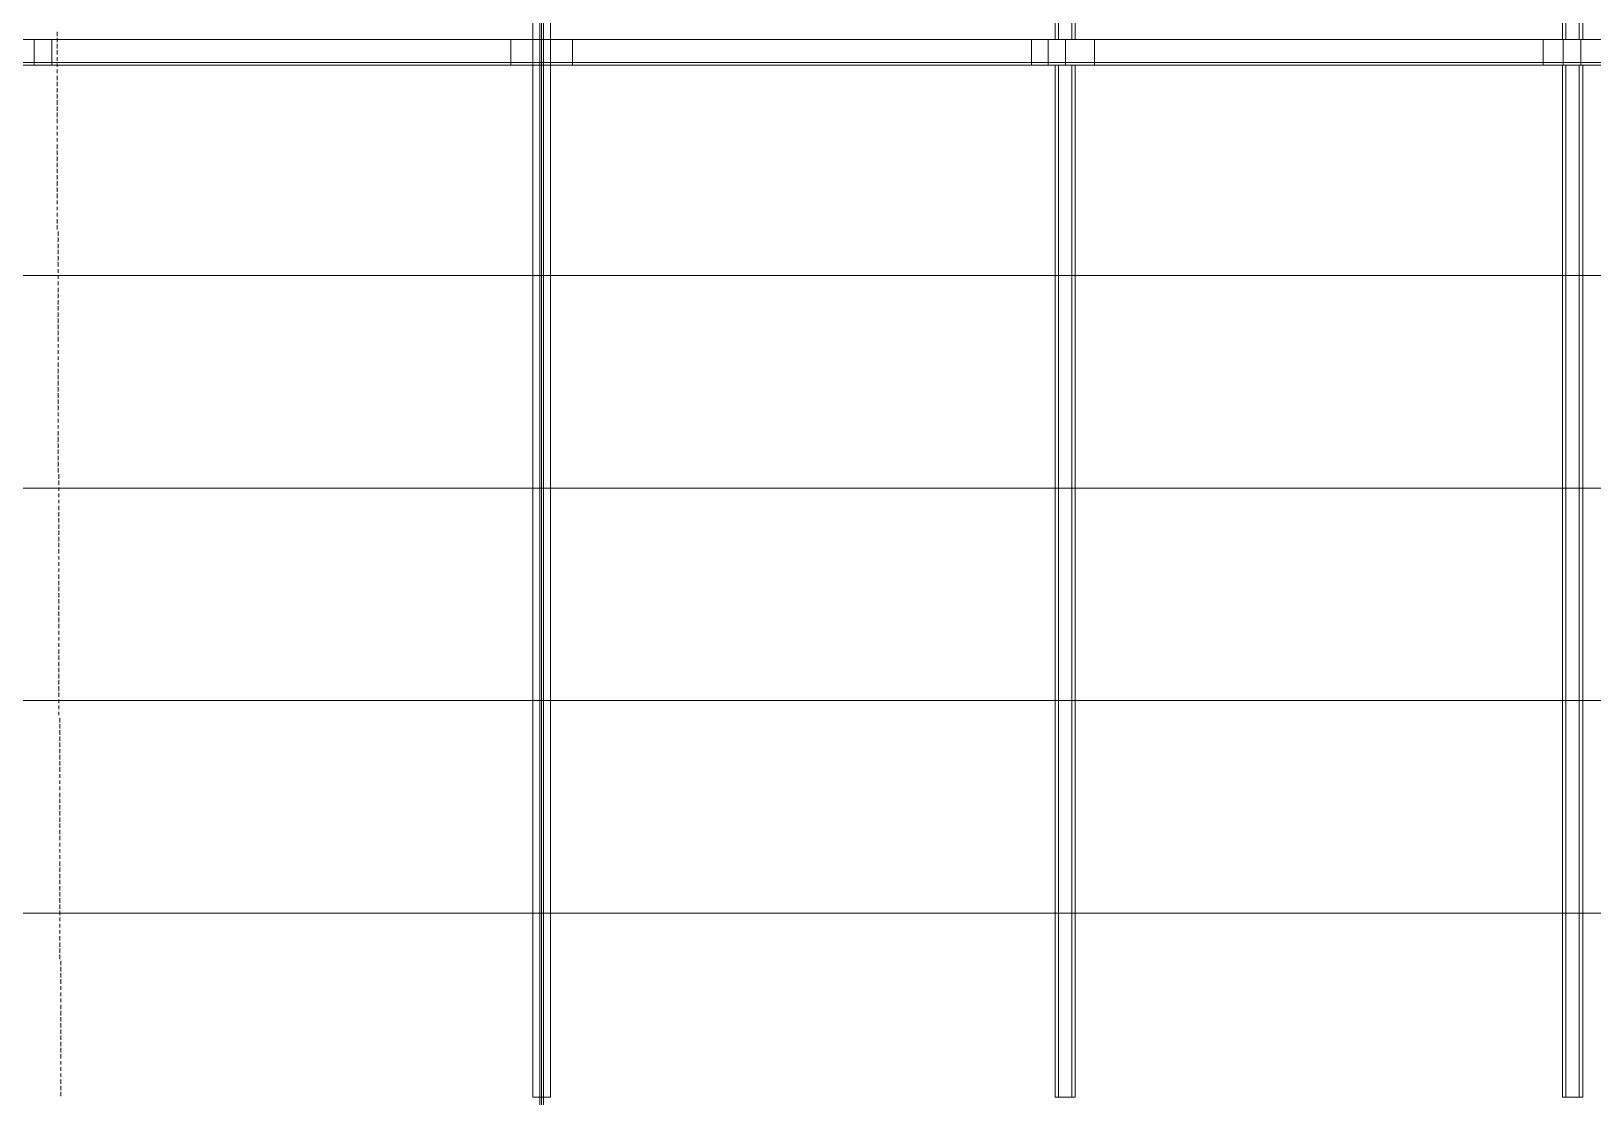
# Model space of a CAD drawing. Header units: centimetres. Extents: x 2816 to 28192, y 2553 to 18332.
# Drawn here: x 13682 to 15548, y 6663 to 7936 of the extents above; entities that cross this region are included whole.
import ezdxf

# ---------------------------------------------------------------- set-up
doc = ezdxf.new("R2010")
doc.units = ezdxf.units.CM
doc.layers.add('PDF_Kaprijatat', color=7, linetype='Continuous')
doc.layers.add('PDF_Prerja A-A', color=7, linetype='Continuous')
doc.layers.add('PDF_Panel Kulmii', color=7, linetype='Continuous', true_color=0xfafafa)

msp = doc.modelspace()

# ---------------------------------------------------------------- linework, layer by layer
at = {"layer": 'PDF_Kaprijatat', "lineweight": 0}
for points in [[(14281.4, 9160.2), (14281.4, 7926.2)], [(14302.4, 9160.2), (14281.4, 9160.2), (14281.4, 7926.2), (14302.4, 7926.2)], [(14302.4, 9160.2), (14302.4, 7926.2), (14302.4, 9160.2)], [(14909.9, 9160.2), (14905.7, 9160.2), (14905.7, 7926.2), (14909.9, 7926.2), (14909.9, 9160.2)], [(14909.9, 7926.2), (14929.9, 7926.2), (14929.9, 9160.2)], [(14929.9, 7926.2), (14925.7, 7926.2), (14925.7, 9160.2)], [(15516.4, 9160.2), (15512.2, 9160.2), (15512.2, 7926.2), (15516.4, 7926.2), (15516.4, 9160.2)], [(15516.4, 7926.2), (15536.4, 7926.2), (15536.4, 9160.2)], [(15536.4, 7926.2), (15532.2, 7926.2), (15532.2, 9160.2)], [(11803, 7926.2), (14291.9, 7926.2), (16780.8, 7926.2), (11803, 7926.2)], [(13685.4, 7926.2), (13685.4, 7895.7)], [(14255.1, 7895.7), (14255.1, 7926.2), (13685.4, 7926.2), (13685.4, 7895.7)], [(14255.1, 7926.2), (13685.4, 7926.2)], [(13685.4, 7926.2), (13685.4, 7926.2)], [(13685.4, 7926.2), (13685.4, 7926.2)], [(14281.4, 7895.7), (14281.4, 7926.2), (13706.5, 7926.2)], [(13706.5, 7895.7), (13706.5, 7926.2)], [(13706.5, 7926.2), (14281.4, 7926.2)], [(13706.5, 7926.2), (13706.5, 7926.2)], [(14255.1, 7926.2), (14255.1, 7926.2)], [(14281.4, 7926.2), (14281.4, 7926.2)], [(14281.4, 7926.2), (14281.4, 7895.7)], [(14281.4, 7926.2), (14281.4, 7926.2)], [(14281.4, 7926.2), (14302.4, 7926.2)], [(14281.4, 7926.2), (14281.4, 7926.2)], [(14281.4, 7926.2), (14281.4, 7926.2)], [(14291.9, 7895.7), (14291.9, 7926.2)], [(14291.9, 7926.2), (14291.9, 7926.2)], [(14302.4, 7926.2), (14302.4, 7895.7)], [(14302.4, 7895.7), (14302.4, 7926.2), (14877.4, 7926.2)], [(14302.4, 7926.2), (14877.4, 7926.2)], [(14302.4, 7926.2), (14302.4, 7926.2)], [(14302.4, 7926.2), (14302.4, 7926.2)], [(14302.4, 7926.2), (14302.4, 7926.2)], [(14302.4, 7926.2), (14302.4, 7926.2)], [(14897.3, 7926.2), (14328.7, 7926.2)], [(14328.7, 7926.2), (14328.7, 7895.7)], [(14328.7, 7926.2), (14897.3, 7926.2)], [(14328.7, 7926.2), (14328.7, 7926.2)], [(14877.4, 7926.2), (14877.4, 7895.7)], [(14877.4, 7926.2), (14877.4, 7926.2)], [(14897.3, 7926.2), (14897.3, 7895.7)], [(14897.3, 7926.2), (14897.3, 7926.2)], [(14897.3, 7895.7), (14897.3, 7926.2)], [(14897.3, 7926.2), (14897.3, 7926.2)], [(14897.3, 7926.2), (14897.3, 7926.2)], [(14925.7, 7926.2), (14905.7, 7926.2)], [(14905.7, 7926.2), (14905.7, 7926.2)], [(14909.9, 7926.2), (14909.9, 7926.2)], [(14918.3, 7926.2), (14918.3, 7926.2)], [(15489.1, 7926.2), (14918.3, 7926.2), (14918.3, 7895.7), (14918.3, 7926.2)], [(14918.3, 7926.2), (15489.1, 7926.2)], [(14918.3, 7926.2), (14918.3, 7926.2)], [(14925.7, 7926.2), (14925.7, 7926.2)], [(14929.9, 7926.2), (14929.9, 7926.2)], [(14953, 7926.2), (15513.2, 7926.2)], [(14953, 7895.7), (14953, 7926.2)], [(15513.2, 7926.2), (14953, 7926.2)], [(14953, 7926.2), (14953, 7926.2)], [(15489.1, 7895.7), (15489.1, 7926.2)], [(15489.1, 7926.2), (15489.1, 7926.2)], [(15532.2, 7926.2), (15512.2, 7926.2)], [(15512.2, 7926.2), (15512.2, 7926.2)], [(15513.2, 7926.2), (15513.2, 7895.7)], [(15513.2, 7926.2), (15513.2, 7895.7)], [(15513.2, 7926.2), (15513.2, 7926.2)], [(15513.2, 7926.2), (15513.2, 7926.2)], [(15516.4, 7926.2), (15516.4, 7926.2)], [(15532.2, 7926.2), (15532.2, 7926.2)], [(15534.3, 7895.7), (15534.3, 7926.2)], [(16093.4, 7895.7), (15534.3, 7895.7), (15534.3, 7926.2), (16093.4, 7926.2)], [(15534.3, 7926.2), (16093.4, 7926.2)], [(15534.3, 7926.2), (15534.3, 7926.2)], [(15534.3, 7926.2), (15534.3, 7926.2)], [(15536.4, 7926.2), (15536.4, 7926.2)], [(16780.8, 7895.7), (14291.9, 7895.7), (11803, 7895.7), (16780.8, 7895.7)], [(13685.4, 7895.7), (14255.1, 7895.7), (13685.4, 7895.7)], [(13685.4, 7895.7), (13685.4, 7895.7)], [(13685.4, 7895.7), (13685.4, 7895.7)], [(13706.5, 7895.7), (14281.4, 7895.7), (13706.5, 7895.7)], [(13706.5, 7895.7), (13706.5, 7895.7)], [(14255.1, 7895.7), (14255.1, 7895.7)], [(14281.4, 7895.7), (14281.4, 7895.7)], [(14281.4, 7895.7), (14281.4, 7895.7)], [(14281.4, 7895.7), (14281.4, 7895.7)], [(14281.4, 7895.7), (14302.4, 7895.7)], [(14281.4, 7895.7), (14281.4, 6662.8), (14302.4, 6662.8)], [(14302.4, 7895.7), (14281.4, 7895.7), (14281.4, 6662.8)], [(14281.4, 7895.7), (14281.4, 7895.7)], [(14281.4, 7895.7), (14281.4, 7895.7)], [(14291.9, 7895.7), (14291.9, 7895.7)], [(14302.4, 7895.7), (14302.4, 7895.7)], [(14877.4, 7895.7), (14302.4, 7895.7), (14877.4, 7895.7)], [(14302.4, 7895.7), (14302.4, 7895.7)], [(14302.4, 6662.8), (14302.4, 7895.7), (14302.4, 6662.8)], [(14302.4, 7895.7), (14302.4, 7895.7)], [(14302.4, 7895.7), (14302.4, 7895.7)], [(14328.7, 7895.7), (14897.3, 7895.7), (14328.7, 7895.7)], [(14328.7, 7895.7), (14328.7, 7895.7)], [(14877.4, 7895.7), (14877.4, 7895.7)], [(14897.3, 7895.7), (14897.3, 7895.7)], [(14897.3, 7895.7), (14897.3, 7895.7)], [(14925.7, 7895.7), (14905.7, 7895.7)], [(14905.7, 6662.8), (14909.9, 6662.8), (14909.9, 7895.7), (14905.7, 7895.7), (14905.7, 6662.8)], [(14905.7, 7895.7), (14905.7, 7895.7)], [(14909.9, 6662.8), (14929.9, 6662.8), (14929.9, 7895.7), (14909.9, 7895.7)], [(14909.9, 7895.7), (14909.9, 7895.7)], [(14918.3, 7895.7), (14918.3, 7895.7)], [(15489.1, 7895.7), (14918.3, 7895.7), (15489.1, 7895.7)], [(14918.3, 7895.7), (14918.3, 7895.7)], [(14918.3, 7895.7), (14918.3, 7895.7)], [(14929.9, 6662.8), (14925.7, 6662.8), (14925.7, 7895.7), (14929.9, 7895.7)], [(14925.7, 7895.7), (14925.7, 7895.7)], [(14929.9, 7895.7), (14929.9, 7895.7)], [(14953, 7895.7), (15513.2, 7895.7), (14953, 7895.7)], [(14953, 7895.7), (14953, 7895.7)], [(15489.1, 7895.7), (15489.1, 7895.7)], [(15532.2, 7895.7), (15512.2, 7895.7)], [(15512.2, 6662.8), (15516.4, 6662.8), (15516.4, 7895.7), (15512.2, 7895.7), (15512.2, 6662.8)], [(15512.2, 7895.7), (15512.2, 7895.7)], [(15513.2, 7895.7), (15513.2, 7895.7)], [(15513.2, 7895.7), (15513.2, 7895.7)], [(15516.4, 6662.8), (15536.4, 6662.8), (15536.4, 7895.7), (15516.4, 7895.7)], [(15516.4, 7895.7), (15516.4, 7895.7)], [(15536.4, 6662.8), (15532.2, 6662.8), (15532.2, 7895.7), (15536.4, 7895.7)], [(15532.2, 7895.7), (15532.2, 7895.7)], [(16093.4, 7895.7), (15534.3, 7895.7)], [(15534.3, 7895.7), (15534.3, 7895.7)], [(15536.4, 7895.7), (15536.4, 7895.7)]]:
    msp.add_lwpolyline(points, dxfattribs=at)
at = {"layer": 'PDF_Panel Kulmii', "lineweight": 0}
for points in [[(14291.9, 7898.9), (14291.9, 8152.2), (14289.8, 8152.2), (14289.8, 7898.9)], [(14291.9, 7898.9), (14291.9, 8152.2)], [(14294, 7898.9), (14294, 8152.2), (14291.9, 8152.2)], [(11785.1, 7898.9), (14291.9, 7898.9), (14289.8, 7898.9), (11783, 7898.9), (11785.1, 7898.9)], [(14291.9, 7898.9), (11785.1, 7898.9), (11783, 7898.9), (14289.8, 7898.9)], [(14289.8, 7898.9), (14289.8, 7898.9)], [(14291.9, 7644.5), (14291.9, 7898.9), (14289.8, 7898.9), (14289.8, 7644.5)], [(14289.8, 7898.9), (14289.8, 7898.9)], [(14291.9, 7898.9), (16798.7, 7898.9), (16800.8, 7898.9), (14294, 7898.9), (14291.9, 7898.9)], [(14291.9, 7898.9), (14291.9, 7898.9)], [(14291.9, 7898.9), (16798.7, 7898.9)], [(14291.9, 7644.5), (14291.9, 7898.9)], [(14294, 7644.5), (14294, 7898.9), (14291.9, 7898.9)], [(14291.9, 7898.9), (14291.9, 7898.9)], [(14291.9, 7898.9), (14291.9, 7898.9)], [(14291.9, 7898.9), (14291.9, 7898.9)], [(14294, 7898.9), (14294, 7898.9)], [(14294, 7898.9), (16800.8, 7898.9), (16798.7, 7898.9)], [(14294, 7898.9), (14294, 7898.9)], [(11785.1, 7644.5), (14291.9, 7644.5), (14289.8, 7644.5), (11783, 7644.5), (11785.1, 7644.5)], [(14291.9, 7644.5), (11785.1, 7644.5), (11783, 7644.5), (14289.8, 7644.5)], [(14289.8, 7644.5), (14289.8, 7644.5)], [(14291.9, 7390.2), (14291.9, 7644.5), (14289.8, 7644.5), (14289.8, 7390.2)], [(14289.8, 7644.5), (14289.8, 7644.5)], [(14291.9, 7644.5), (16798.7, 7644.5), (16800.8, 7644.5), (14294, 7644.5), (14291.9, 7644.5)], [(14291.9, 7644.5), (14291.9, 7644.5)], [(14291.9, 7644.5), (16798.7, 7644.5)], [(14291.9, 7390.2), (14291.9, 7644.5)], [(14294, 7390.2), (14294, 7644.5), (14291.9, 7644.5)], [(14291.9, 7644.5), (14291.9, 7644.5)], [(14291.9, 7644.5), (14291.9, 7644.5)], [(14291.9, 7644.5), (14291.9, 7644.5)], [(14294, 7644.5), (14294, 7644.5)], [(14294, 7644.5), (16800.8, 7644.5), (16798.7, 7644.5)], [(14294, 7644.5), (14294, 7644.5)], [(11785.1, 7390.2), (14291.9, 7390.2), (14289.8, 7390.2), (11783, 7390.2), (11785.1, 7390.2)], [(14291.9, 7390.2), (11785.1, 7390.2), (11783, 7390.2), (14289.8, 7390.2)], [(14289.8, 7390.2), (14289.8, 7390.2)], [(14291.9, 7136.9), (14291.9, 7390.2), (14289.8, 7390.2), (14289.8, 7136.9)], [(14289.8, 7390.2), (14289.8, 7390.2)], [(14291.9, 7390.2), (16798.7, 7390.2), (16800.8, 7390.2), (14294, 7390.2), (14291.9, 7390.2)], [(14291.9, 7390.2), (14291.9, 7390.2)], [(14291.9, 7390.2), (16798.7, 7390.2)], [(14291.9, 7136.9), (14291.9, 7390.2)], [(14294, 7136.9), (14294, 7390.2), (14291.9, 7390.2)], [(14291.9, 7390.2), (14291.9, 7390.2)], [(14291.9, 7390.2), (14291.9, 7390.2)], [(14291.9, 7390.2), (14291.9, 7390.2)], [(14294, 7390.2), (14294, 7390.2)], [(14294, 7390.2), (16800.8, 7390.2), (16798.7, 7390.2)], [(14294, 7390.2), (14294, 7390.2)], [(11785.1, 7136.9), (14291.9, 7136.9), (14289.8, 7136.9), (11783, 7136.9), (11785.1, 7136.9)], [(14291.9, 7136.9), (11785.1, 7136.9), (11783, 7136.9), (14289.8, 7136.9)], [(14289.8, 7136.9), (14289.8, 7136.9)], [(14291.9, 6882.5), (14291.9, 7136.9), (14289.8, 7136.9), (14289.8, 6882.5)], [(14289.8, 7136.9), (14289.8, 7136.9)], [(14291.9, 7136.9), (16798.7, 7136.9), (16800.8, 7136.9), (14294, 7136.9), (14291.9, 7136.9)], [(14291.9, 7136.9), (14291.9, 7136.9)], [(14291.9, 7136.9), (16798.7, 7136.9)], [(14291.9, 6882.5), (14291.9, 7136.9)], [(14294, 6882.5), (14294, 7136.9), (14291.9, 7136.9)], [(14291.9, 7136.9), (14291.9, 7136.9)], [(14291.9, 7136.9), (14291.9, 7136.9)], [(14291.9, 7136.9), (14291.9, 7136.9)], [(14294, 7136.9), (14294, 7136.9)], [(14294, 7136.9), (16800.8, 7136.9), (16798.7, 7136.9)], [(14294, 7136.9), (14294, 7136.9)], [(11785.1, 6882.5), (14291.9, 6882.5), (14289.8, 6882.5), (11783, 6882.5), (11785.1, 6882.5)], [(14291.9, 6882.5), (11785.1, 6882.5), (11783, 6882.5), (14289.8, 6882.5)], [(14289.8, 6882.5), (14289.8, 6882.5)], [(14291.9, 6628.2), (14291.9, 6882.5), (14289.8, 6882.5), (14289.8, 6628.2)], [(14289.8, 6882.5), (14289.8, 6882.5)], [(14291.9, 6882.5), (16798.7, 6882.5), (16800.8, 6882.5), (14294, 6882.5), (14291.9, 6882.5)], [(14291.9, 6882.5), (14291.9, 6882.5)], [(14291.9, 6882.5), (16798.7, 6882.5)], [(14291.9, 6628.2), (14291.9, 6882.5)], [(14294, 6628.2), (14294, 6882.5), (14291.9, 6882.5)], [(14291.9, 6882.5), (14291.9, 6882.5)], [(14291.9, 6882.5), (14291.9, 6882.5)], [(14291.9, 6882.5), (14291.9, 6882.5)], [(14294, 6882.5), (14294, 6882.5)], [(14294, 6882.5), (16800.8, 6882.5), (16798.7, 6882.5)], [(14294, 6882.5), (14294, 6882.5)]]:
    msp.add_lwpolyline(points, dxfattribs=at)
at = {"layer": 'PDF_Prerja A-A', "lineweight": 0}
for points in [[(13712.8, 7935.7), (13712.8, 7930.4)], [(13712.8, 7928.3), (13712.8, 7923.1)], [(13712.8, 7921), (13712.8, 7915.7)], [(13712.8, 7913.6), (13712.8, 7908.3)], [(13712.8, 7905.2), (13712.8, 7901)], [(13712.8, 7897.8), (13712.8, 7893.6)], [(13712.8, 7890.5), (13712.8, 7886.3)], [(13712.8, 7883.1), (13712.8, 7877.9)], [(13712.8, 7875.8), (13712.8, 7870.5)], [(13712.8, 7868.4), (13712.8, 7863.2)], [(13712.8, 7861), (13712.8, 7855.8)], [(13712.8, 7853.7), (13712.8, 7848.4)], [(13712.8, 7846.3), (13712.8, 7841.1)], [(13712.8, 7839), (13712.8, 7833.7)], [(13712.8, 7831.6), (13712.8, 7826.4)], [(13712.8, 7823.2), (13712.8, 7819)], [(13712.8, 7815.9), (13712.8, 7811.6)], [(13712.8, 7808.5), (13712.8, 7804.3)], [(13712.8, 7801.1), (13712.8, 7795.9)], [(13712.8, 7793.8), (13712.8, 7788.5)], [(13712.8, 7786.4), (13712.8, 7781.2)], [(13712.8, 7779.1), (13712.8, 7773.8)], [(13712.8, 7771.7), (13712.8, 7766.5)], [(13712.8, 7764.4), (13712.8, 7759.1)], [(13712.8, 7757), (13712.8, 7751.7)], [(13712.8, 7749.6), (13712.8, 7744.4)], [(13712.8, 7742.3), (13712.8, 7737)], [(13712.8, 7733.9), (13712.8, 7729.7)], [(13712.8, 7726.5), (13712.8, 7722.3)], [(13712.8, 7719.2), (13712.8, 7715)], [(13712.8, 7711.8), (13712.8, 7706.5)], [(13712.8, 7704.4), (13712.8, 7699.2)], [(13713.8, 7697.1), (13713.8, 7691.8)], [(13713.8, 7689.7), (13713.8, 7684.5)], [(13713.8, 7682.4), (13713.8, 7677.1)], [(13713.8, 7675), (13713.8, 7669.8)], [(13713.8, 7667.7), (13713.8, 7662.4)], [(13713.8, 7660.3), (13713.8, 7655)], [(13713.8, 7651.9), (13713.8, 7647.7)], [(13713.8, 7644.5), (13713.8, 7640.3)], [(13713.8, 7637.2), (13713.8, 7633)], [(13713.8, 7629.8), (13713.8, 7624.6)], [(13713.8, 7622.5), (13713.8, 7617.2)], [(13713.8, 7615.1), (13713.8, 7609.8)], [(13713.8, 7607.7), (13713.8, 7602.5)], [(13713.8, 7600.4), (13713.8, 7595.1)], [(13713.8, 7593), (13713.8, 7587.8)], [(13713.8, 7585.7), (13713.8, 7580.4)], [(13713.8, 7578.3), (13713.8, 7573.1)], [(13713.8, 7571), (13713.8, 7565.7)], [(13713.8, 7562.5), (13713.8, 7558.3)], [(13713.8, 7555.2), (13713.8, 7551)], [(13713.8, 7547.8), (13713.8, 7543.6)], [(13713.8, 7540.5), (13713.8, 7535.2)], [(13713.8, 7533.1), (13713.8, 7527.9)], [(13713.8, 7525.8), (13713.8, 7520.5)], [(13713.8, 7518.4), (13713.8, 7513.1)], [(13713.8, 7511), (13713.8, 7505.8)], [(13713.8, 7503.7), (13713.8, 7498.4)], [(13713.8, 7496.3), (13713.8, 7491.1)], [(13713.8, 7489), (13713.8, 7483.7)], [(13713.8, 7480.6), (13713.8, 7476.4)], [(13713.8, 7473.2), (13713.8, 7469)], [(13713.8, 7465.8), (13713.8, 7461.6)], [(13713.8, 7458.5), (13713.8, 7453.2)], [(13713.8, 7451.1), (13713.8, 7445.9)], [(13713.8, 7443.8), (13713.8, 7438.5)], [(13713.8, 7436.4), (13713.8, 7431.2)], [(13713.8, 7429.1), (13713.8, 7423.8)], [(13713.8, 7421.7), (13713.8, 7416.4)], [(13713.8, 7414.3), (13713.8, 7409.1)], [(13714.9, 7407), (13714.9, 7401.7)], [(13714.9, 7399.6), (13714.9, 7394.4)], [(13714.9, 7391.2), (13714.9, 7387)], [(13714.9, 7383.9), (13714.9, 7379.7)], [(13714.9, 7376.5), (13714.9, 7372.3)], [(13714.9, 7369.2), (13714.9, 7363.9)], [(13714.9, 7361.8), (13714.9, 7356.5)], [(13714.9, 7354.4), (13714.9, 7349.2)], [(13714.9, 7347.1), (13714.9, 7341.8)], [(13714.9, 7339.7), (13714.9, 7334.5)], [(13714.9, 7332.4), (13714.9, 7327.1)], [(13714.9, 7325), (13714.9, 7319.8)], [(13714.9, 7317.6), (13714.9, 7312.4)], [(13714.9, 7309.2), (13714.9, 7305)], [(13714.9, 7301.9), (13714.9, 7297.7)], [(13714.9, 7294.5), (13714.9, 7290.3)], [(13714.9, 7287.2), (13714.9, 7281.9)], [(13714.9, 7279.8), (13714.9, 7274.6)], [(13714.9, 7272.5), (13714.9, 7267.2)], [(13714.9, 7265.1), (13714.9, 7259.8)], [(13714.9, 7257.7), (13714.9, 7252.5)], [(13714.9, 7250.4), (13714.9, 7245.1)], [(13714.9, 7243), (13714.9, 7237.8)], [(13714.9, 7235.7), (13714.9, 7230.4)], [(13714.9, 7228.3), (13714.9, 7223.1)], [(13714.9, 7219.9), (13714.9, 7215.7)], [(13714.9, 7212.5), (13714.9, 7208.3)], [(13714.9, 7205.2), (13714.9, 7201)], [(13714.9, 7197.8), (13714.9, 7192.6)], [(13714.9, 7190.5), (13714.9, 7185.2)], [(13714.9, 7183.1), (13714.9, 7177.9)], [(13714.9, 7175.8), (13714.9, 7170.5)], [(13714.9, 7168.4), (13714.9, 7163.1)], [(13714.9, 7161), (13714.9, 7155.8)], [(13714.9, 7153.7), (13714.9, 7148.4)], [(13714.9, 7146.3), (13714.9, 7141.1)], [(13714.9, 7137.9), (13714.9, 7133.7)], [(13714.9, 7130.6), (13714.9, 7126.4)], [(13714.9, 7123.2), (13714.9, 7119)], [(13715.9, 7115.8), (13715.9, 7110.6)], [(13715.9, 7108.5), (13715.9, 7103.2)], [(13715.9, 7101.1), (13715.9, 7095.9)], [(13715.9, 7093.8), (13715.9, 7088.5)], [(13715.9, 7086.4), (13715.9, 7081.2)], [(13715.9, 7079.1), (13715.9, 7073.8)], [(13715.9, 7071.7), (13715.9, 7066.4)], [(13715.9, 7064.3), (13715.9, 7059.1)], [(13715.9, 7057), (13715.9, 7051.7)], [(13715.9, 7048.6), (13715.9, 7044.4)], [(13715.9, 7041.2), (13715.9, 7037)], [(13715.9, 7033.9), (13715.9, 7029.7)], [(13715.9, 7026.5), (13715.9, 7021.2)], [(13715.9, 7019.1), (13715.9, 7013.9)], [(13715.9, 7011.8), (13715.9, 7006.5)], [(13715.9, 7004.4), (13715.9, 6999.2)], [(13715.9, 6997.1), (13715.9, 6991.8)], [(13715.9, 6989.7), (13715.9, 6984.5)], [(13715.9, 6982.4), (13715.9, 6977.1)], [(13715.9, 6975), (13715.9, 6969.7)], [(13715.9, 6966.6), (13715.9, 6962.4)], [(13715.9, 6959.2), (13715.9, 6955)], [(13715.9, 6951.9), (13715.9, 6947.7)], [(13715.9, 6944.5), (13715.9, 6939.3)], [(13715.9, 6937.2), (13715.9, 6931.9)], [(13715.9, 6929.8), (13715.9, 6924.6)], [(13715.9, 6922.4), (13715.9, 6917.2)], [(13715.9, 6915.1), (13715.9, 6909.8)], [(13715.9, 6907.7), (13715.9, 6902.5)], [(13715.9, 6900.4), (13715.9, 6895.1)], [(13715.9, 6893), (13715.9, 6887.8)], [(13715.9, 6885.7), (13715.9, 6880.4)], [(13715.9, 6877.3), (13715.9, 6873)], [(13715.9, 6869.9), (13715.9, 6865.7)], [(13715.9, 6862.5), (13715.9, 6858.3)], [(13715.9, 6855.2), (13715.9, 6849.9)], [(13715.9, 6847.8), (13715.9, 6842.6)], [(13715.9, 6840.5), (13715.9, 6835.2)], [(13715.9, 6833.1), (13715.9, 6827.9)], [(13717, 6825.8), (13717, 6820.5)], [(13717, 6818.4), (13717, 6813.1)], [(13717, 6811), (13717, 6805.8)], [(13717, 6803.7), (13717, 6798.4)], [(13717, 6795.3), (13717, 6791.1)], [(13717, 6787.9), (13717, 6783.7)], [(13717, 6780.6), (13717, 6776.3)], [(13717, 6773.2), (13717, 6767.9)], [(13717, 6765.8), (13717, 6760.6)], [(13717, 6758.5), (13717, 6753.2)], [(13717, 6751.1), (13717, 6745.9)], [(13717, 6743.8), (13717, 6738.5)], [(13717, 6736.4), (13717, 6731.2)], [(13717, 6729.1), (13717, 6723.8)], [(13717, 6721.7), (13717, 6716.4)], [(13717, 6714.3), (13717, 6709.1)], [(13717, 6705.9), (13717, 6701.7)], [(13717, 6698.6), (13717, 6694.4)], [(13717, 6691.2), (13717, 6687)], [(13717, 6683.9), (13717, 6678.6)], [(13717, 6676.5), (13717, 6671.2)], [(13717, 6669.1), (13717, 6663.9)]]:
    msp.add_lwpolyline(points, dxfattribs=at)

doc.saveas('drawing.dxf')
